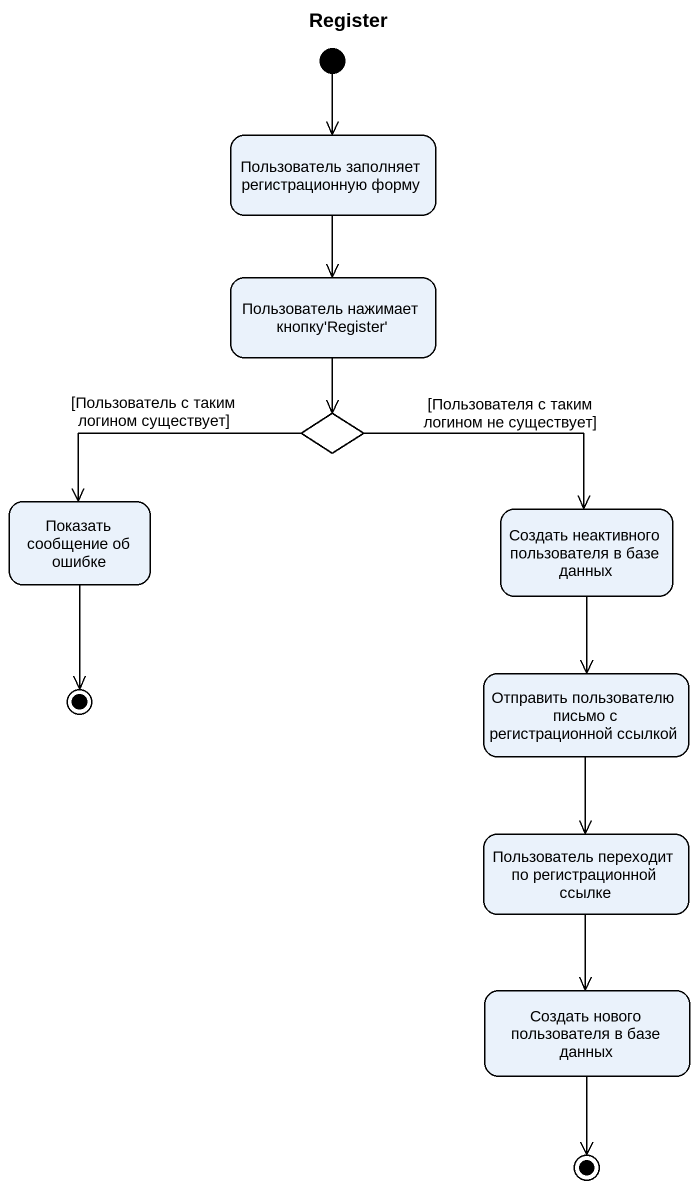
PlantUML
@startuml
title Register
hide empty description
state "Пользователь заполняет регистрационную форму" as Пользователь_заполняет
state "Пользователь нажимает кнопку'Register'" as Пользователь_нажимает
state choice1 <<choice>>
state "Показать сообщение об ошибке" as Показать_сообщение_об_ошибке
state "Создать неактивного пользователя в базе данных" as Создать_неактивного
state final1 <<end>>
state "Отправить пользователю письмо с регистрационной ссылкой" as Отправить_пользователю
state "Пользователь переходит по регистрационной ссылке" as Пользователь_переходит_по
state "Создать нового пользователя в базе данных" as Создать_нового_пользователя
state final2 <<end>>
[*] --> Пользователь_заполняет
Пользователь_заполняет --> Пользователь_нажимает
Пользователь_нажимает --> choice1
choice1 -left-> Показать_сообщение_об_ошибке : [Пользователь с таким логином существует]
choice1 -right-> Создать_неактивного : [Пользователя с таким логином не существует]
Показать_сообщение_об_ошибке --> final1
Создать_неактивного --> Отправить_пользователю
Отправить_пользователю --> Пользователь_переходит_по
Пользователь_переходит_по --> Создать_нового_пользователя
Создать_нового_пользователя --> final2
@enduml
